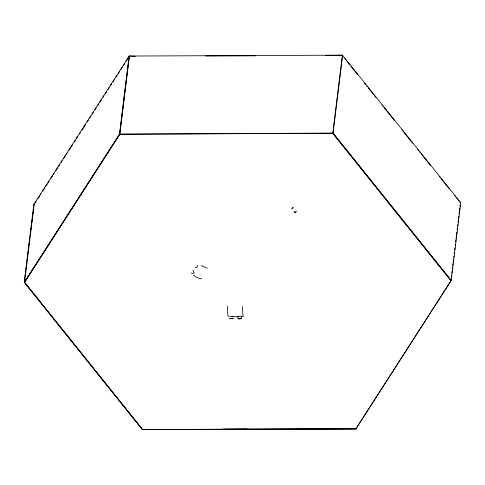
<?xml version="1.0" encoding="UTF-8"?>
<svg xmlns="http://www.w3.org/2000/svg" width="485" height="485" viewBox="0 0 485 485"><rect width="100%" height="100%" fill="white"/><g stroke="black" fill="none" stroke-linecap="round" stroke-linejoin="round"><path stroke-width="0.73" d="M24.25 282.306L33.817 204.415L129.058 56.248L129.374 56.387L119.813 134.284L24.571 282.452L24.25 282.306L119.492 134.139L129.058 56.248M24.335 282.519L24.632 282.379L142.76 429.68L142.463 429.825L24.335 282.519L34.199 204.482M24.444 282.318L119.686 134.151L129.271 56.042L342.64 55.175L333.056 133.29L451.183 280.591L450.886 280.736L332.758 133.43L342.325 55.539L342.622 55.393L460.75 202.694L451.183 280.591L355.941 428.758L142.572 429.625L24.468 282.106M24.814 280.882L25.002 279.384M25.305 276.456L25.487 274.959M25.766 272.715L25.947 271.212M26.226 268.969L26.469 267.399M26.778 264.477L26.96 262.973M27.239 260.73L27.421 259.233M27.693 256.983L27.881 255.486M28.154 253.237L28.403 251.666M28.676 249.423L28.894 247.247M29.167 244.998L29.349 243.5M29.627 241.257L29.809 239.76M30.64 233.018L30.822 231.521M31.101 229.272L31.282 227.774M31.555 225.525L31.804 223.955M32.083 221.712L32.295 219.535M32.568 217.286L32.756 215.789M33.028 213.545L33.216 212.048M355.941 428.758L451.214 280.372L333.086 133.072L119.728 134.224M356.202 428.928L142.808 429.51L356.202 428.928L356.39 427.43M450.886 280.736L451.074 279.233M451.256 277.735L451.535 275.492M451.808 273.243L452.087 270.994M452.269 269.496L452.541 267.253M452.729 265.756L453.002 263.507M453.19 262.009L453.463 259.76M453.742 257.517L453.924 256.019M454.202 253.77L454.384 252.273M454.657 250.024L454.936 247.78M455.209 245.531L455.397 244.034M455.67 241.785L455.948 239.541M456.13 238.044L456.409 235.795M456.591 234.297L456.864 232.048M457.143 229.805L457.325 228.302M457.604 226.058L457.785 224.561M458.064 222.312L458.337 220.069M458.519 218.565L458.798 216.322M459.071 214.073L459.35 211.83M459.531 210.326L459.81 208.083M459.992 206.586L460.271 204.337M34.95 203.282L36.175 201.378M37.812 198.832L39.449 196.286M40.267 195.018L41.08 193.745M42.716 191.199L44.759 188.022M45.578 186.749L47.215 184.203M48.033 182.936L49.258 181.026M50.895 178.48L52.525 175.94M53.344 174.667L54.162 173.394M55.799 170.853L57.842 167.671M58.661 166.397L59.479 165.13M61.11 162.584L62.341 160.674M63.565 158.771L65.608 155.588M66.427 154.321L67.245 153.048M68.876 150.502L72.556 144.779M74.193 142.238L75.418 140.329M76.642 138.419L77.873 136.515M79.504 133.969L80.322 132.696M81.959 130.156L85.639 124.433M87.27 121.887L88.5 119.977M89.725 118.073L90.95 116.164M92.18 114.254L93.405 112.35M95.042 109.804L96.266 107.894M97.491 105.991L98.716 104.081M99.946 102.171L101.577 99.631M102.808 97.721L104.032 95.812M105.257 93.908L106.482 91.998M108.119 89.452L109.343 87.549M110.574 85.639L111.799 83.729M113.023 81.826L114.66 79.279M115.885 77.37L117.115 75.466M118.34 73.556L119.565 71.647M120.789 69.743L122.426 67.197M123.651 65.293L124.881 63.383M126.106 61.474L127.743 58.934M128.555 57.66L129.374 56.387M32.234 270.024L33.053 268.751M294.935 212.563L296.153 211.454L296.347 211.696L295.129 212.806L293.946 211.418M237.838 316.414C246.75 314.595 237.468 323.325 237.868 316.475M237.856 318.542L241.421 318.542M332.758 133.43L333.056 133.29L119.686 134.151M232.551 316.741L233.152 316.572L229.617 316.632M232.806 316.766L238.044 316.675M241.039 316.626L242.536 316.602M135.345 56.302L129.271 56.042M205.713 56.017L255.65 55.811M325.265 55.532L342.64 55.175M223.561 429.079L247.017 428.982M342.349 428.594L355.972 428.54M119.492 134.139L119.813 134.284M33.817 204.415L34.132 204.555M344.689 58.485L345.629 59.661M346.575 60.837L349.885 64.966M350.831 66.142L357.445 74.393M364.532 83.232L365.478 84.408M366.424 85.584L367.369 86.766M368.315 87.943L375.875 97.37M382.016 105.033L382.962 106.209M383.908 107.385L394.299 120.353M401.859 129.78L402.805 130.956M403.75 132.132L412.729 143.33M417.452 149.222L418.397 150.398M419.343 151.581L420.289 152.757M421.235 153.933L430.686 165.718M439.192 176.322L440.137 177.504M441.077 178.68L449.11 188.695M454.784 195.77L455.73 196.946M456.67 198.123L457.616 199.305M458.561 200.481L459.98 202.251M243.288 316.59A8.572 0.558 89 0 1 242.567 306.502M228.314 316.838A8.572 0.558 89 0 1 227.592 306.029M197.128 265.174A1.788 1.303 79 0 1 196.91 267.265A1.788 1.303 79 0 1 195.31 267.284M192.957 270.394A1.788 1.303 79 0 1 193.339 273.049A1.788 1.303 79 0 1 191.351 272.897M194.661 272.922A1.788 1.303 79 0 1 194.388 273.158M207.313 268.072A8.572 4.65 32.7 0 1 201.481 265.453M201.718 278.808A8.572 4.65 32.7 0 1 193.527 275.128M292.97 207.531L291.752 208.635L291.952 208.883L293.17 207.774L292.97 207.531M229.696 318.633L233.17 318.7L229.696 318.633"/></g></svg>
